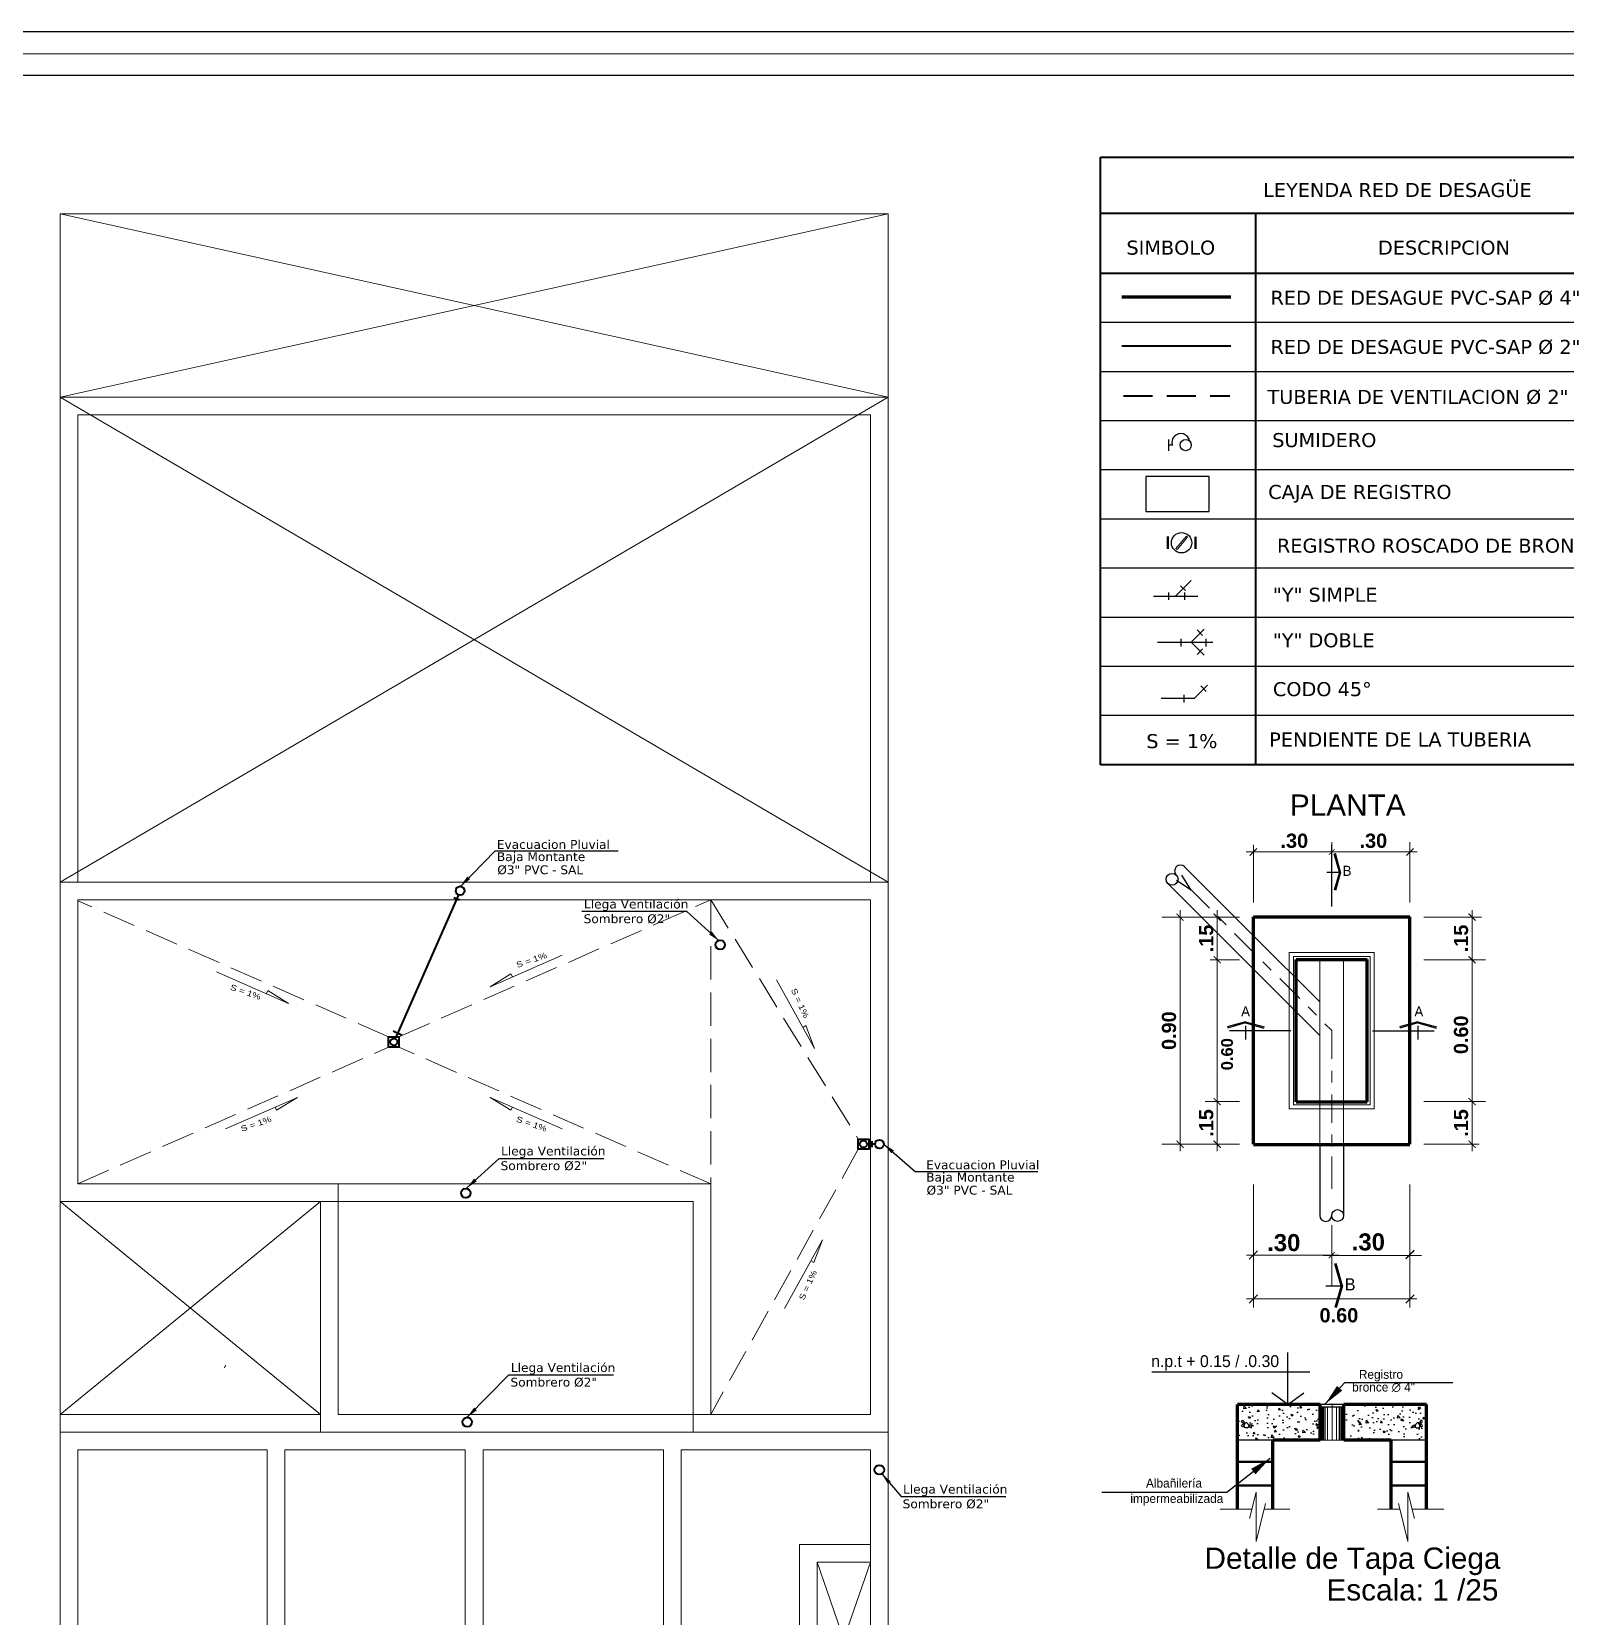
# Model space of a CAD drawing. Header units: millimetres. Extents: x 821 to 906, y 83 to 185.
# Drawn here: x 880.19 to 893.16, y 171.47 to 184.87 of the extents above; entities that cross this region are included whole.
import ezdxf

# ---------------------------------------------------------------- set-up
doc = ezdxf.new("R2010")
doc.units = ezdxf.units.MM
for name, pattern in [('ACAD_ISO10W100', [18, 12, -3, 0, -3]), ('CONTINUA', [0]), ('HIDDEN', [0.375, 0.25, -0.125]), ('HIDDEN_LINE', [0.391222, 0.282222, -0.109])]:
    doc.linetypes.add(name, pattern=pattern)
for name, color, linetype, lineweight in [('COTAS', 22, 'Continuous', 20), ('EQUIPASANITARIA', 135, 'Continuous', 30), ('evacuacion pluvial', 3, 'Continuous', 40), ('Layer1', 1, 'Continuous', 13), ('Layer3', 3, 'Continuous', 13), ('Layer5', 5, 'Continuous', 13), ('muros', 250, 'Continuous', 80), ('P6', 255, 'Continuous', 20), ('Pluma 0.1', 1, 'Continuous', 9), ('pluma1', 1, 'Continuous', 9), ('PLUMA3', 13, 'Continuous', 30), ('Redesecundaria', 217, 'Continuous', 40), ('Tex. accesorios', 7, 'Continuous', 5), ('TUBO DESAGUE', 23, 'Continuous', 60)]:
    doc.layers.add(name, color=color, linetype=linetype, lineweight=lineweight)
doc.layers.add('Texto', color=5, linetype='Continuous')
doc.styles.add('ARIAL', font='arial.ttf', dxfattribs={"width": 1.2})
doc.styles.add('Jocope', font='arialbd.ttf', dxfattribs={"height": 0.12})
doc.styles.add('STITULO', font='sanss___.ttf', dxfattribs={"width": 1.2, "height": 0.12})
doc.styles.add('style4', font='verdanab.ttf', dxfattribs={"height": 0.1})
doc.styles.add('textcosan', font='verdana.ttf', dxfattribs={"height": 0.1})
doc.dimstyles.new('dimension horizontal', dxfattribs={"dimtxt": 0.08, "dimasz": 0.1, "dimexe": 0.15, "dimexo": 0.3, "dimgap": 0.01, "dimtad": 2, "dimtih": 1, "dimtoh": 1, "dimzin": 1, "dimtxsty": 'style4', "dimblk": 'ARCHTICK', "dimcen": 0.08, "dimadec": 0, "dimazin": 0, "dimtfac": 1, "dimtmove": 0, "dimatfit": 3, "dimfxl": 1, "dimarcsym": 0})
doc.dimstyles.get("Standard").update_dxf_attribs({"dimtxt": 0.18, "dimasz": 0.18, "dimexe": 0.18, "dimexo": 0.0625, "dimgap": 0.09, "dimtad": 0, "dimtih": 1, "dimtoh": 1, "dimdec": 4, "dimzin": 0, "dimdsep": 46, "dimtxsty": 'Standard', "dimcen": 0.09, "dimadec": 0, "dimazin": 0, "dimtfac": 1, "dimtdec": 4, "dimtofl": 0, "dimtmove": 0, "dimatfit": 3, "dimfxl": 1, "dimtolj": 1, "dimtzin": 0, "dimarcsym": 0})

# ---------------------------------------------------------------- blocks, each defined once
blk = doc.blocks.new('_ARCHTICK')
at = {"color": 0, "linetype": 'ByBlock', "const_width": 0.15}
blk.add_lwpolyline([(-0.5, -0.5), (0.5, 0.5)], dxfattribs=at)
blk = doc.blocks.new('planta tapa 2')
for p, q in [((202.467, 116.752), (202.467, 117.273)), ((201.28, 116.89), (201.154, 116.97)), ((201.28, 116.89), (201.199, 117.016)), ((201.224, 117.087), (201.807, 116.504)), ((201.083, 116.945), (201.807, 116.221)), ((202.367, 114.738), (202.367, 114.138)), ((202.567, 114.738), (202.567, 114.138))]:
    blk.add_line(p, q)
at = {"lineweight": 30}
for p, q in [((202.533, 117.042), (202.489, 117.196)), ((202.543, 117.042), (202.499, 117.199)), ((202.427, 117.042), (202.543, 117.042)), ((202.533, 117.042), (202.489, 116.889)), ((202.543, 117.042), (202.499, 116.886)), ((201.739, 115.777), (201.583, 115.733)), ((201.739, 115.766), (201.586, 115.723)), ((201.739, 115.777), (201.896, 115.733)), ((201.739, 115.766), (201.893, 115.723)), ((203.195, 115.777), (203.039, 115.733)), ((203.195, 115.766), (203.042, 115.723)), ((203.195, 115.777), (203.352, 115.733)), ((203.195, 115.766), (203.349, 115.723)), ((202.122, 115.701), (201.602, 115.701)), ((201.739, 115.741), (201.739, 115.625)), ((202.812, 115.701), (203.333, 115.701)), ((203.195, 115.741), (203.195, 115.625)), ((202.546, 113.545), (202.494, 113.729)), ((202.558, 113.545), (202.505, 113.732)), ((202.419, 113.545), (202.558, 113.545)), ((202.546, 113.545), (202.494, 113.36)), ((202.558, 113.545), (202.505, 113.357))]:
    blk.add_line(p, q, dxfattribs=at)
for centre in [(201.118, 116.981), (202.517, 114.138)]:
    blk.add_circle(centre, 0.05)
for centre, start, end in [((201.189, 117.051), 45, 225), ((202.417, 114.138), 180, 0)]:
    blk.add_arc(centre, 0.05, start, end)
at = {"layer": 'Layer3', "ltscale": 0.005}
for p, q in [((201.81, 116.501), (202.367, 115.944)), ((202.106, 116.363), (202.828, 116.363)), ((202.107, 115.039), (202.107, 116.363)), ((202.142, 116.327), (202.791, 116.327)), ((202.143, 115.075), (202.143, 116.327)), ((202.791, 115.075), (202.791, 116.327)), ((202.827, 115.039), (202.827, 116.363)), ((201.807, 116.221), (202.367, 115.661)), ((202.367, 115.201), (202.367, 114.738)), ((202.567, 115.201), (202.567, 114.738)), ((202.106, 115.039), (202.828, 115.039)), ((202.142, 115.075), (202.792, 115.075))]:
    blk.add_line(p, q, dxfattribs=at)
at = {"layer": 'Layer3', "ltscale": 0.02}
for p, q in [((202.367, 116.302), (202.367, 115.201)), ((202.567, 116.302), (202.567, 115.201))]:
    blk.add_line(p, q, dxfattribs=at)
at = {"layer": 'Layer5', "color": 1}
for p, q in [((201.805, 116.784), (201.805, 117.272)), ((202.467, 116.784), (202.467, 117.296)), ((202.467, 116.784), (202.467, 117.272)), ((203.129, 116.784), (203.129, 117.296)), ((201.687, 116.661), (201.032, 116.661)), ((203.247, 116.661), (203.733, 116.661)), ((201.687, 116.301), (201.439, 116.301)), ((203.247, 116.301), (203.733, 116.301)), ((203.247, 116.301), (203.767, 116.301)), ((201.687, 115.101), (201.397, 115.101)), ((201.687, 115.101), (201.439, 115.101)), ((203.247, 115.101), (203.714, 115.101)), ((203.247, 115.101), (203.767, 115.101)), ((201.687, 114.741), (201.032, 114.741)), ((201.687, 114.741), (201.397, 114.741)), ((203.247, 114.741), (203.714, 114.741)), ((202.467, 114.638), (202.467, 114.364)), ((202.467, 114.638), (202.467, 114.364)), ((201.805, 114.4), (201.805, 114.005)), ((201.805, 114.4), (201.805, 113.361)), ((203.129, 114.4), (203.129, 113.361)), ((203.129, 114.4), (203.129, 114.005)), ((202.467, 114.056), (202.467, 113.544))]:
    blk.add_line(p, q, dxfattribs=at)
at = {"layer": 'Layer5'}
for p, q in [((201.745, 117.212), (202.528, 117.212)), ((203.189, 117.212), (202.407, 117.212)), ((201.185, 116.721), (201.185, 114.681)), ((201.499, 116.241), (201.499, 116.721)), ((203.654, 116.241), (203.654, 116.721)), ((201.499, 115.041), (201.499, 116.361)), ((203.654, 115.041), (203.654, 116.361)), ((201.499, 114.681), (201.499, 115.161)), ((203.654, 114.681), (203.654, 115.161)), ((201.747, 113.802), (202.527, 113.802)), ((203.226, 113.8), (202.395, 113.8)), ((203.187, 113.433), (201.747, 113.433))]:
    blk.add_line(p, q, dxfattribs=at)
at = {"layer": 'Layer5', "linetype": 'ACAD_ISO10W100', "ltscale": 0.02}
blk.add_lwpolyline([(201.264, 116.906), (202.467, 115.702), (202.467, 114.494)], dxfattribs=at)
at = {"layer": 'muros'}
for p, q in [((201.805, 116.664), (203.129, 116.664)), ((201.807, 114.741), (201.807, 116.664)), ((203.127, 114.741), (203.127, 116.664)), ((202.166, 116.302), (202.768, 116.302)), ((202.167, 115.099), (202.167, 116.302)), ((202.767, 115.099), (202.767, 116.302)), ((202.166, 115.099), (202.768, 115.099)), ((201.805, 114.738), (203.129, 114.738))]:
    blk.add_line(p, q, dxfattribs=at)
at = {"layer": 'Layer5'}
for p, xscale, yscale, zscale, rotation in [((201.805, 117.212), 0.0601806979152571, 0.0601806979152571, 0.0601806979152571, 180), ((202.467, 117.212), 0.0499999999999545, 0.0499999999999545, 0.0499999999999545, 180), ((201.185, 116.661), 0.0599989181641831, 0.0599989181641831, 0.0599989181641831, 90), ((201.499, 116.661), 0.0599989181641831, 0.0599989181641831, 0.0599989181641831, 90), ((203.654, 116.661), 0.0599989181641831, 0.0599989181641831, 0.0599989181641831, 90), ((201.499, 116.301), 0.0599989181641831, 0.0599989181641831, 0.0599989181641831, 270), ((201.499, 116.301), 0.0599989181641831, 0.0599989181641831, 0.0599989181641831, 90), ((203.654, 116.301), 0.0599989181641831, 0.0599989181641831, 0.0599989181641831, 270), ((203.654, 116.301), 0.0599989181641831, 0.0599989181641831, 0.0599989181641831, 90), ((201.499, 115.101), 0.0599989181641831, 0.0599989181641831, 0.0599989181641831, 90), ((201.499, 115.101), 0.0599989181641831, 0.0599989181641831, 0.0599989181641831, 270), ((203.654, 115.101), 0.0599989181641831, 0.0599989181641831, 0.0599989181641831, 90), ((203.654, 115.101), 0.0599989181641831, 0.0599989181641831, 0.0599989181641831, 270), ((201.185, 114.741), 0.0599989181641831, 0.0599989181641831, 0.0599989181641831, 270), ((201.499, 114.741), 0.0599989181641831, 0.0599989181641831, 0.0599989181641831, 270), ((203.654, 114.741), 0.0599989181641831, 0.0599989181641831, 0.0599989181641831, 270), ((201.805, 113.805), 0.0722155353855669, 0.0722155353855669, 0.0722155353855669, 180), ((202.467, 113.803), 0.0499999999999545, 0.0499999999999545, 0.0499999999999545, 180), ((201.805, 113.433), 0.0722155353855669, 0.0722155353855669, 0.0722155353855669, 180)]:
    blk.add_blockref('_ARCHTICK', p, dxfattribs=dict(at, xscale=xscale, yscale=yscale, zscale=zscale, rotation=rotation))
for p, xscale, yscale, zscale in [((203.129, 117.212), 0.0601806979152571, 0.0601806979152571, 0.0601806979152571), ((203.129, 113.809), 0.0722155353855669, 0.0722155353855669, 0.0722155353855669), ((203.129, 113.433), 0.0722155353855669, 0.0722155353855669, 0.0722155353855669)]:
    blk.add_blockref('_ARCHTICK', p, dxfattribs=dict(at, xscale=xscale, yscale=yscale, zscale=zscale))
at = {"style": 'STITULO'}
blk.add_text('PLANTA', height=0.18, dxfattribs=at).set_placement((202.114, 117.518))
at = {"lineweight": 30}
for s, height, p in [('B', 0.085, (202.559, 117.01)), ('A', 0.085, (201.701, 115.821)), ('A', 0.085, (203.166, 115.821)), ('B', 0.102, (202.578, 113.505))]:
    blk.add_text(s, height=height, dxfattribs=at).set_placement(p)
at = {"layer": 'Layer5', "attachment_point": 5, "style": 'Jocope'}
for s, insert, char_height in [('.30', (202.151, 117.306), 0.1204), ('.30', (202.819, 117.306), 0.1204), ('.30', (202.062, 113.908), 0.1444), ('.30', (202.777, 113.914), 0.1444), ('0.60', (202.528, 113.294), 0.1204)]:
    blk.add_mtext(s, dxfattribs=dict(at, insert=insert, char_height=char_height))
at = {"layer": 'Layer5', "attachment_point": 5, "rotation": 90, "style": 'Jocope'}
for s, insert, char_height in [('.15', (201.407, 116.481), 0.12), ('.15', (203.561, 116.481), 0.12), ('0.90', (201.092, 115.701), 0.12), ('0.60', (203.561, 115.666), 0.12), ('0.60', (201.583, 115.502), 0.1), ('.15', (201.407, 114.921), 0.12), ('.15', (203.561, 114.921), 0.12)]:
    blk.add_mtext(s, dxfattribs=dict(at, insert=insert, char_height=char_height))
blk = doc.blocks.new('GFHGH')
at = {"layer": 'pluma1'}
blk.add_lwpolyline([(2507.4531, 1065.1576), (2507.4584, 1065.1637), (2507.3982, 1065.2154), (2507.3929, 1065.2093)], close=True, dxfattribs=at)
at = {"layer": 'PLUMA3', "ltscale": 0.01}
blk.add_circle((2507.4251, 1065.1858), 0.05, dxfattribs=at)
at = {"layer": 'TUBO DESAGUE', "color": 30, "linetype": 'CONTINUA', "lineweight": 50, "ltscale": 0.01}
for p, q in [((2507.3952, 1065.2544), (2507.4552, 1065.2543)), ((2507.3949, 1065.1174), (2507.4549, 1065.1173))]:
    blk.add_line(p, q, dxfattribs=at)
blk = doc.blocks.new('44FGDHD')
at = {"layer": 'EQUIPASANITARIA'}
for p, q in [((2782.998, 1140.897), (2782.998, 1140.801)), ((2783.033, 1140.849), (2782.998, 1140.849)), ((2783.061, 1139.542), (2783.196, 1139.677)), ((2782.869, 1139.542), (2783.252, 1139.542)), ((2783.001, 1139.511), (2783.001, 1139.572)), ((2783.102, 1139.63), (2783.147, 1139.59)), ((2783.14, 1139.511), (2783.14, 1139.572)), ((2783.194, 1139.144), (2783.307, 1139.257)), ((2783.194, 1139.144), (2783.307, 1139.257)), ((2783.248, 1139.25), (2783.294, 1139.202)), ((2783.248, 1139.25), (2783.294, 1139.202)), ((2782.905, 1139.144), (2783.383, 1139.144)), ((2782.905, 1139.144), (2783.383, 1139.144)), ((2783.107, 1139.171), (2783.107, 1139.107)), ((2783.107, 1139.171), (2783.107, 1139.107)), ((2783.194, 1139.144), (2783.307, 1139.031)), ((2783.194, 1139.144), (2783.307, 1139.031)), ((2783.321, 1139.171), (2783.321, 1139.107)), ((2783.321, 1139.171), (2783.321, 1139.107)), ((2783.248, 1139.038), (2783.294, 1139.086)), ((2783.248, 1139.038), (2783.294, 1139.086)), ((2783.225, 1138.659), (2783.338, 1138.772)), ((2783.225, 1138.659), (2783.338, 1138.772)), ((2783.279, 1138.765), (2783.324, 1138.717)), ((2783.279, 1138.765), (2783.324, 1138.717)), ((2782.936, 1138.659), (2783.225, 1138.659)), ((2782.936, 1138.659), (2783.225, 1138.659)), ((2783.133, 1138.686), (2783.133, 1138.622)), ((2783.133, 1138.686), (2783.133, 1138.622))]:
    blk.add_line(p, q, dxfattribs=at)
blk.add_lwpolyline([(2782.803, 1140.274), (2783.35, 1140.274), (2783.35, 1140.578), (2782.803, 1140.578)], close=True, dxfattribs=at)
blk.add_circle((2783.148, 1140.849), 0.0487, dxfattribs=at)
blk.add_arc((2783.105, 1140.873), 0.0763, 8.9495, 198.8399, dxfattribs=at)
at = {"layer": 'Texto', "color": 7, "lineweight": 40}
for p, q in [((2782.412, 1143.343), (2787.664, 1143.343)), ((2782.412, 1143.343), (2787.664, 1143.343)), ((2782.412, 1138.082), (2782.412, 1143.343)), ((2787.664, 1143.343), (2787.664, 1138.082)), ((2782.412, 1142.857), (2787.664, 1142.857)), ((2783.751, 1142.857), (2783.751, 1138.082)), ((2787.664, 1142.335), (2782.412, 1142.335)), ((2787.664, 1138.082), (2782.412, 1138.082))]:
    blk.add_line(p, q, dxfattribs=at)
at = {"layer": 'Texto', "color": 252}
for p, q in [((2787.664, 1141.91), (2782.412, 1141.91)), ((2787.664, 1141.484), (2782.412, 1141.484)), ((2787.664, 1141.059), (2782.412, 1141.059)), ((2787.664, 1140.634), (2782.412, 1140.634)), ((2787.664, 1140.634), (2782.412, 1140.634)), ((2787.664, 1140.209), (2782.412, 1140.209)), ((2787.664, 1139.783), (2782.412, 1139.783)), ((2787.664, 1139.358), (2782.412, 1139.358)), ((2787.664, 1138.933), (2782.412, 1138.933)), ((2787.664, 1138.508), (2782.412, 1138.508)), ((2787.664, 1138.082), (2782.412, 1138.082)), ((2787.664, 1138.082), (2782.412, 1138.082))]:
    blk.add_line(p, q, dxfattribs=at)
at = {"layer": 'TUBO DESAGUE', "lineweight": 80}
blk.add_line((2782.594, 1142.133), (2783.54, 1142.133), dxfattribs=at)
at = {"layer": 'TUBO DESAGUE', "lineweight": 40}
blk.add_line((2782.594, 1141.708), (2783.54, 1141.708), dxfattribs=at)
at = {"layer": 'TUBO DESAGUE', "color": 30, "linetype": 'HIDDEN', "lineweight": 40}
blk.add_line((2782.611, 1141.275), (2783.531, 1141.275), dxfattribs=at)
at = {"xscale": 1.758070479824251, "yscale": 1.758070479824251, "zscale": 1.758070479824251, "rotation": 270}
blk.add_blockref('GFHGH', (910.441, 5548.234), dxfattribs=at)
at = {"color": 4, "style": 'textcosan'}
for s, p in [('LEYENDA RED DE DESAGÜE', (2783.818, 1142.997)), ('SIMBOLO', (2782.635, 1142.498)), ('DESCRIPCION', (2784.812, 1142.498)), ('RED DE DESAGUE PVC-SAP Ø 4"', (2783.882, 1142.064)), ('RED DE DESAGUE PVC-SAP Ø 2"', (2783.882, 1141.639)), ('TUBERIA DE VENTILACION Ø 2" PVC- SAL', (2783.856, 1141.206)), ('SUMIDERO', (2783.897, 1140.832)), ('CAJA DE REGISTRO', (2783.862, 1140.383)), ('REGISTRO ROSCADO DE BRONCE', (2783.938, 1139.918)), ('"Y" SIMPLE', (2783.903, 1139.493)), ('"Y" DOBLE', (2783.903, 1139.099)), ('CODO 45°', (2783.903, 1138.676)), ('PENDIENTE DE LA TUBERIA', (2783.871, 1138.24))]:
    blk.add_text(s, height=0.1215, dxfattribs=at).set_placement(p)
at = {"layer": 'EQUIPASANITARIA', "style": 'textcosan'}
blk.add_text('S = 1%', height=0.1215, dxfattribs=at).set_placement((2782.807, 1138.226))
blk = doc.blocks.new('TG4TG45T6HFF')
at = {"color": 251, "lineweight": 0, "true_color": 0x636466}
for p, q in [((861.108, 181.275), (868.108, 182.825)), ((868.108, 181.275), (861.108, 182.825)), ((868.108, 182.825), (861.108, 182.825)), ((861.108, 182.825), (861.108, 162.825)), ((868.108, 162.825), (868.108, 182.825)), ((868.108, 181.275), (861.108, 181.275)), ((861.108, 177.175), (868.108, 181.275)), ((868.108, 177.175), (861.108, 181.275)), ((867.958, 181.125), (861.258, 181.125)), ((861.258, 181.125), (861.258, 177.175)), ((867.958, 177.175), (867.958, 181.125)), ((861.258, 177.025), (861.258, 174.625)), ((867.958, 172.675), (867.958, 177.025)), ((861.258, 174.625), (863.458, 174.625)), ((863.458, 174.625), (863.458, 172.675)), ((863.458, 172.675), (863.458, 174.625)), ((861.258, 174.475), (861.108, 174.475)), ((861.258, 174.475), (863.308, 174.475)), ((863.308, 174.475), (863.308, 172.525)), ((861.258, 172.675), (861.108, 172.675)), ((861.258, 172.675), (863.308, 172.675)), ((863.458, 172.675), (867.958, 172.675)), ((861.108, 172.525), (868.108, 172.525)), ((861.258, 172.525), (868.108, 172.525)), ((867.958, 172.525), (868.108, 172.525)), ((862.858, 172.375), (861.258, 172.375)), ((862.858, 172.375), (862.858, 165.975)), ((863.008, 172.375), (863.008, 165.975)), ((864.533, 172.375), (864.533, 165.975)), ((864.683, 172.375), (864.683, 165.975)), ((866.208, 172.375), (866.208, 165.975)), ((866.358, 172.375), (866.358, 165.975)), ((867.958, 170.125), (867.508, 171.425)), ((867.958, 170.125), (867.958, 171.425))]:
    blk.add_line(p, q, dxfattribs=at)
for points in [[(861.108, 182.825), (868.108, 182.825), (868.108, 162.825), (861.108, 162.825)], [(866.608, 174.625), (861.258, 174.625), (861.258, 177.025), (867.958, 177.025), (867.958, 172.675), (866.608, 172.675)], [(861.108, 172.525), (868.108, 172.525), (868.108, 165.825), (861.108, 165.825)], [(867.508, 171.425), (867.958, 171.425), (867.958, 170.125), (867.508, 170.125)]]:
    blk.add_lwpolyline(points, close=True, dxfattribs=at)
for points in [[(861.108, 177.175), (868.108, 177.175)], [(866.458, 174.475), (861.108, 174.475), (861.108, 177.175), (868.108, 177.175), (868.108, 172.525), (866.458, 172.525), (866.458, 174.475)], [(861.258, 175.725), (861.258, 177.025)], [(861.258, 177.025), (867.958, 177.025)], [(861.108, 172.675), (863.308, 174.475)], [(863.308, 172.675), (861.108, 174.475)], [(863.308, 174.475), (863.308, 172.525), (866.458, 172.525)], [(863.458, 174.475), (863.458, 172.675), (866.458, 172.675)], [(862.858, 165.975), (861.258, 165.975), (861.258, 172.375), (862.858, 172.375)], [(863.008, 172.375), (864.533, 172.375)], [(864.683, 172.375), (866.208, 172.375)], [(866.359, 172.375), (867.959, 172.375), (867.958, 165.975), (866.358, 165.975)], [(867.958, 169.975), (867.358, 169.975), (867.358, 171.575), (867.958, 171.575)], [(868.108, 171.575), (868.108, 171.575), (868.108, 169.975)], [(867.958, 171.425), (867.508, 170.125)]]:
    blk.add_lwpolyline(points, dxfattribs=at)
blk.add_open_spline([(862.498, 173.069), (862.502, 173.078), (862.505, 173.086), (862.508, 173.091)], degree=3, dxfattribs=at)
blk = doc.blocks.new('HTRHTRHTR')
for p, q in [((4244.53, 437.54), (3391.88, 437.54)), ((4235.83, 428.85), (3400.57, 428.85))]:
    blk.add_line(p, q)
at = {"layer": 'P6', "color": 7}
blk.add_line((3396.22, 433.19), (4240.18, 433.19), dxfattribs=at)
blk = doc.blocks.new('tapa ciega')
h = blk.add_hatch()
h.set_pattern_fill('AR-CONC', color=256, scale=0.025, style=0)
h.set_pattern_definition([(130, (243.86321, 92.19705), (-0.17931505, -0.01568803), [0.01875, -0.20625]), (185, (243.8632, 92.19705), (0.0346878, 0.188048), [0.015, -0.165]), (79.5486, (243.84827, 92.19574), (-0.14462735, 0.1723599), [0.01593505, -0.1752855]), (133.8158, (243.8632, 92.24705), (-0.2668103, -0.0413798), [0.028125, -0.309375]), (83.3644, (243.84097, 92.2436), (-0.2336657, 0.2435295), [0.0239026, -0.2629282]), (188.8158, (243.8632, 92.24705), (-0.2336655, 0.2435297), [0.0225, -0.2475]), (159, (243.83821, 92.23455), (-0.14922676, -0.1006547), [0.01875, -0.20625]), (214, (243.8382, 92.23455), (-0.0608288, 0.1812875), [0.015, -0.165]), (108.5486, (243.82577, 92.22616), (-0.21005566, 0.0806326), [0.01593505, -0.1752855]), (142.5, (243.86321, 92.197045), (-0.00303996, 0.08322346), [0, -0.163, 0, -0.1675, 0, -0.165625]), (172.5, (243.86321, 92.197045), (-0.06576738, 0.09860293), [0, -0.0955, 0, -0.15925, 0, -0.063125]), (212.5, (243.91896, 92.197045), (-0.13345561, -0.00563872), [0, -0.0625, 0, -0.195, 0, -0.25875]), (222.5, (243.94396, 92.19705), (-0.14579654, 0.02502625), [0, -0.08125, 0, -0.1295, 0, -0.18375])])
h.paths.add_polyline_path([(206.376, 116.911), (207.076, 116.911), (207.076, 116.611), (206.776, 116.611), (206.376, 116.611)])
edge = h.paths.add_edge_path(flags=16)
edge.add_spline(control_points=[(206.961, 116.735), (206.967, 116.738), (206.978, 116.744), (206.974, 116.727), (206.969, 116.715), (206.956, 116.718), (206.952, 116.729), (206.958, 116.733), (206.961, 116.735)], knot_values=[0, 0, 0, 0, 0.015233, 0.026146, 0.040271, 0.049387, 0.058342, 0.068383, 0.068383, 0.068383, 0.068383], degree=3, periodic=0)
edge = h.paths.add_edge_path(flags=16)
edge.add_spline(control_points=[(207.013, 116.75), (207.015, 116.745), (207.02, 116.735), (207.017, 116.716), (206.998, 116.712), (206.98, 116.719), (206.977, 116.739), (206.989, 116.748), (206.999, 116.764), (207.008, 116.755), (207.013, 116.75)], knot_values=[0, 0, 0, 0, 0.01582, 0.032436, 0.050425, 0.066093, 0.085608, 0.097112, 0.112545, 0.129108, 0.129108, 0.129108, 0.129108], degree=3, periodic=0)
edge = h.paths.add_edge_path(flags=16)
edge.add_spline(control_points=[(207.02, 116.77), (207.018, 116.763), (207.013, 116.751), (207.03, 116.758), (207.041, 116.764), (207.037, 116.777), (207.025, 116.779), (207.022, 116.773), (207.02, 116.77)], knot_values=[0, 0, 0, 0, 0.015233, 0.026146, 0.040271, 0.049387, 0.058342, 0.068383, 0.068383, 0.068383, 0.068383], degree=3, periodic=0)
edge = h.paths.add_edge_path(flags=16)
edge.add_spline(control_points=[(207.035, 116.741), (207.029, 116.746), (207.02, 116.754), (207.02, 116.736), (207.023, 116.724), (207.036, 116.723), (207.042, 116.733), (207.037, 116.738), (207.035, 116.741)], knot_values=[0, 0, 0, 0, 0.015233, 0.026146, 0.040271, 0.049387, 0.058342, 0.068383, 0.068383, 0.068383, 0.068383], degree=3, periodic=0)
h.paths.add_polyline_path([(205.476, 116.911), (206.176, 116.911), (206.176, 116.611), (205.776, 116.611), (205.476, 116.611)])
for p, q in [((205.902, 116.911), (205.902, 117.351)), ((206.087, 117.186), (204.753, 117.186)), ((205.902, 116.911), (205.767, 117.01)), ((205.902, 116.911), (206.037, 117.01)), ((206.376, 116.911), (206.176, 116.911)), ((206.376, 116.891), (206.176, 116.891)), ((206.186, 116.611), (206.186, 116.891)), ((206.366, 116.611), (206.366, 116.891)), ((205.776, 116.611), (205.476, 116.611)), ((206.186, 116.611), (206.176, 116.611)), ((206.376, 116.611), (206.366, 116.611)), ((207.076, 116.611), (206.776, 116.611)), ((205.776, 116.431), (205.476, 116.431)), ((207.076, 116.431), (206.776, 116.431)), ((205.776, 116.421), (205.476, 116.421)), ((207.076, 116.421), (206.776, 116.421)), ((205.776, 116.231), (205.476, 116.231)), ((205.776, 116.221), (205.476, 116.221)), ((207.076, 116.231), (206.776, 116.231)), ((207.076, 116.221), (206.776, 116.221))]:
    blk.add_line(p, q)
for points in [[(205.531, 116.77), (205.524, 116.777), (205.516, 116.776), (205.513, 116.767), (205.523, 116.757), (205.533, 116.755), (205.531, 116.77)], [(205.517, 116.741), (205.512, 116.732), (205.516, 116.725), (205.525, 116.725), (205.531, 116.738), (205.53, 116.749), (205.517, 116.741)], [(205.538, 116.75), (205.533, 116.735), (205.536, 116.719), (205.554, 116.714), (205.568, 116.72), (205.571, 116.74), (205.563, 116.748), (205.552, 116.759), (205.538, 116.75)], [(205.59, 116.735), (205.597, 116.728), (205.594, 116.719), (205.586, 116.717), (205.577, 116.729), (205.576, 116.739), (205.59, 116.735)], [(206.961, 116.735), (206.954, 116.728), (206.957, 116.719), (206.966, 116.717), (206.974, 116.729), (206.975, 116.739), (206.961, 116.735)], [(207.013, 116.75), (207.018, 116.735), (207.015, 116.719), (206.998, 116.714), (206.983, 116.72), (206.98, 116.74), (206.988, 116.748), (206.999, 116.759), (207.013, 116.75)], [(207.02, 116.77), (207.027, 116.777), (207.036, 116.776), (207.039, 116.767), (207.028, 116.757), (207.018, 116.755), (207.02, 116.77)], [(207.035, 116.741), (207.04, 116.732), (207.035, 116.725), (207.026, 116.725), (207.02, 116.738), (207.021, 116.749), (207.035, 116.741)]]:
    blk.add_spline(points, degree=3)
at = {"layer": 'Layer1'}
for p, q in [((205.635, 116.17), (205.577, 115.949)), ((205.635, 116.17), (205.635, 115.755)), ((206.917, 116.17), (206.917, 115.755)), ((206.917, 116.17), (206.974, 115.949)), ((205.597, 116.027), (205.33, 116.027)), ((205.714, 116.074), (205.635, 115.755)), ((205.918, 116.027), (205.702, 116.027)), ((206.849, 116.027), (206.659, 116.027)), ((206.838, 116.074), (206.917, 115.755)), ((206.954, 116.027), (207.221, 116.027))]:
    blk.add_line(p, q, dxfattribs=at)
at = {"layer": 'Layer5'}
for p, q in [((206.188, 116.611), (206.188, 116.891)), ((206.192, 116.611), (206.192, 116.891)), ((206.197, 116.611), (206.197, 116.891)), ((206.207, 116.611), (206.207, 116.891)), ((206.217, 116.611), (206.217, 116.891)), ((206.237, 116.611), (206.237, 116.891)), ((206.276, 116.611), (206.276, 116.911)), ((206.315, 116.611), (206.315, 116.891)), ((206.335, 116.611), (206.335, 116.891)), ((206.345, 116.611), (206.345, 116.891)), ((206.355, 116.611), (206.355, 116.891)), ((206.36, 116.611), (206.36, 116.891)), ((206.364, 116.611), (206.364, 116.891)), ((206.366, 116.611), (206.186, 116.611))]:
    blk.add_line(p, q, dxfattribs=at)
at = {"layer": 'muros'}
for p, q in [((205.476, 116.027), (205.476, 116.911)), ((206.176, 116.911), (205.476, 116.911)), ((206.176, 116.611), (206.176, 116.911)), ((207.076, 116.911), (206.376, 116.911)), ((206.376, 116.611), (206.376, 116.911)), ((207.076, 116.027), (207.076, 116.911)), ((205.776, 116.027), (205.776, 116.611)), ((206.176, 116.611), (205.776, 116.611)), ((206.776, 116.611), (206.376, 116.611)), ((206.776, 116.027), (206.776, 116.611))]:
    blk.add_line(p, q, dxfattribs=at)
blk.add_text('n.p.t + 0.15 / .0.30', height=0.1).set_placement((204.747, 117.229))
at = {"style": 'STITULO'}
for s, p in [('Detalle de Tapa Ciega', (205.198, 115.523)), ('Escala: 1 /25', (206.229, 115.255))]:
    blk.add_text(s, height=0.18, dxfattribs=at).set_placement(p)
at = {"char_height": 0.075}
for s, insert, attachment_point in [(' bronce ∅ 4"\\P', (206.418, 117.017), 7), ('Registro', (206.503, 117.107), 7), (' impermeabilizada', (205.357, 116.155), 3), ('Albañilería', (205.177, 116.285), 3)]:
    blk.add_mtext(s, dxfattribs=dict(at, insert=insert, attachment_point=attachment_point))
at = {"layer": 'Layer5'}
for points in [[(206.219, 116.917), (206.385, 117.099), (207.298, 117.099)], [(205.752, 116.457), (205.387, 116.169), (204.33, 116.169)]]:
    blk.add_leader(points, dimstyle='Standard', dxfattribs=at)

msp = doc.modelspace()

# ---------------------------------------------------------------- linework, layer by layer
at = {"layer": 'COTAS', "color": 41, "linetype": 'HIDDEN_LINE'}
for p, q in [((883.295, 176.367), (885.931, 177.525)), ((885.931, 177.525), (885.931, 175.125)), ((885.931, 177.525), (887.178, 175.503)), ((883.208, 176.367), (880.581, 177.517)), ((880.581, 175.125), (883.208, 176.279)), ((885.931, 175.125), (883.295, 176.279)), ((887.178, 175.416), (885.931, 173.175))]:
    msp.add_line(p, q, dxfattribs=at)
at = {"layer": 'evacuacion pluvial'}
for p, q in [((883.797, 177.568), (883.272, 176.369)), ((883.76, 177.545), (883.806, 177.525)), ((883.247, 176.418), (883.322, 176.38)), ((887.319, 175.46), (887.266, 175.46)), ((887.293, 175.485), (887.293, 175.435))]:
    msp.add_line(p, q, dxfattribs=at)
for points in [[(883.208, 176.279), (883.208, 176.367), (883.295, 176.367), (883.295, 176.279)], [(887.178, 175.416), (887.178, 175.503), (887.266, 175.503), (887.266, 175.416)]]:
    msp.add_lwpolyline(points, close=True, dxfattribs=at)
for centre, radius in [((883.812, 177.602), 0.0375), ((883.251, 176.323), 0.03), ((887.222, 175.46), 0.03), ((887.357, 175.46), 0.0375)]:
    msp.add_circle(centre, radius, dxfattribs=at)
at = {"layer": 'Pluma 0.1'}
for points in [[(884.675, 177.058), (884.067, 176.791), (884.242, 176.9), (884.254, 176.873)], [(881.753, 176.917), (882.362, 176.65), (882.186, 176.759), (882.174, 176.732)], [(886.486, 176.849), (886.809, 176.269), (886.735, 176.462), (886.71, 176.447)], [(881.828, 175.588), (882.436, 175.855), (882.261, 175.746), (882.249, 175.773)], [(884.675, 175.588), (884.067, 175.855), (884.242, 175.746), (884.254, 175.773)], [(886.553, 174.07), (886.876, 174.651), (886.802, 174.458), (886.776, 174.472)]]:
    msp.add_lwpolyline(points, dxfattribs=at)
at = {"layer": 'Redesecundaria', "ltscale": 0.05}
for centre in [(886.011, 177.145), (883.86, 175.046), (883.872, 173.11), (887.356, 172.706)]:
    msp.add_circle(centre, 0.04, dxfattribs=at)

# ---------------------------------------------------------------- block references
at = {"color": 251, "lineweight": 60, "xscale": 0.04279462122516643, "yscale": 0.04279462122516643, "zscale": 0.04279462122516643}
msp.add_blockref('HTRHTRHTR', (723.932, 166.141), dxfattribs=at)
at = {"xscale": 0.9766749345663758, "yscale": 0.9766749345663758, "zscale": 0.9766749345663758}
msp.add_blockref('44FGDHD', (-1828.285, -932.869), dxfattribs=at)
for name, p in [('TG4TG45T6HFF', (19.323, 0.5)), ('planta tapa 2', (688.713, 60.718)), ('tapa ciega', (684.907, 56.346))]:
    msp.add_blockref(name, p)

# ---------------------------------------------------------------- texts
at = {"layer": 'evacuacion pluvial', "lineweight": 13, "style": 'textcosan'}
for s, p in [('Evacuacion Pluvial', (884.122, 177.956)), ('Baja Montante', (884.123, 177.853)), ('Ø3" PVC - SAL', (884.126, 177.742)), ('Evacuacion Pluvial', (887.752, 175.247)), ('Ø3" PVC - SAL', (887.755, 175.033)), ('Baja Montante', (887.752, 175.143))]:
    msp.add_text(s, height=0.075, dxfattribs=at).set_placement(p)
at = {"layer": 'Tex. accesorios', "color": 4, "ltscale": 0.05, "char_height": 0.0492, "style": 'ARIAL'}
for insert, attachment_point, rotation in [((884.281, 176.995), 1, 19.2498), ((882.133, 176.725), 3, 340.7502), ((886.652, 176.784), 1, 294.628), ((882.222, 175.651), 9, 19.2498), ((884.281, 175.651), 7, 340.7502), ((886.719, 174.135), 7, 65.372)]:
    msp.add_mtext('S = 1%', dxfattribs=dict(at, insert=insert, attachment_point=attachment_point, rotation=rotation))
at = {"layer": 'Texto', "style": 'textcosan'}
for s, p in [('Llega Ventilación', (884.859, 177.452, 0)), ('Sombrero Ø2"', (884.856, 177.328, 0)), ('Llega Ventilación', (884.158, 175.364, 0)), ('Sombrero Ø2"', (884.154, 175.24, 0)), ('Llega Ventilación', (884.241, 173.533, 0)), ('Sombrero Ø2"', (884.238, 173.41, 0)), ('Llega Ventilación', (887.556, 172.505, 0)), ('Sombrero Ø2"', (887.553, 172.381, 0))]:
    msp.add_text(s, height=0.075, dxfattribs=at).set_placement(p)

# ---------------------------------------------------------------- leaders
at = {"layer": 'evacuacion pluvial', "lineweight": 13}
for points in [[(883.814, 177.639), (884.109, 177.939), (885.148, 177.939)], [(887.394, 175.46), (887.658, 175.227), (888.697, 175.227)]]:
    msp.add_leader(points, dimstyle='dimension horizontal', dxfattribs=at)
at = {"layer": 'Texto'}
for points in [[(886.002, 177.178, 0), (885.728, 177.427, 0), (884.842, 177.427, 0)], [(883.868, 175.089, 0), (884.141, 175.339, 0), (885.027, 175.339, 0)], [(883.872, 173.15, 0), (884.224, 173.509, 0), (885.11, 173.509, 0)], [(887.377, 172.672, 0), (887.54, 172.48, 0), (888.425, 172.48, 0)]]:
    msp.add_leader(points, dimstyle='dimension horizontal', dxfattribs=at)

doc.saveas('drawing.dxf')
